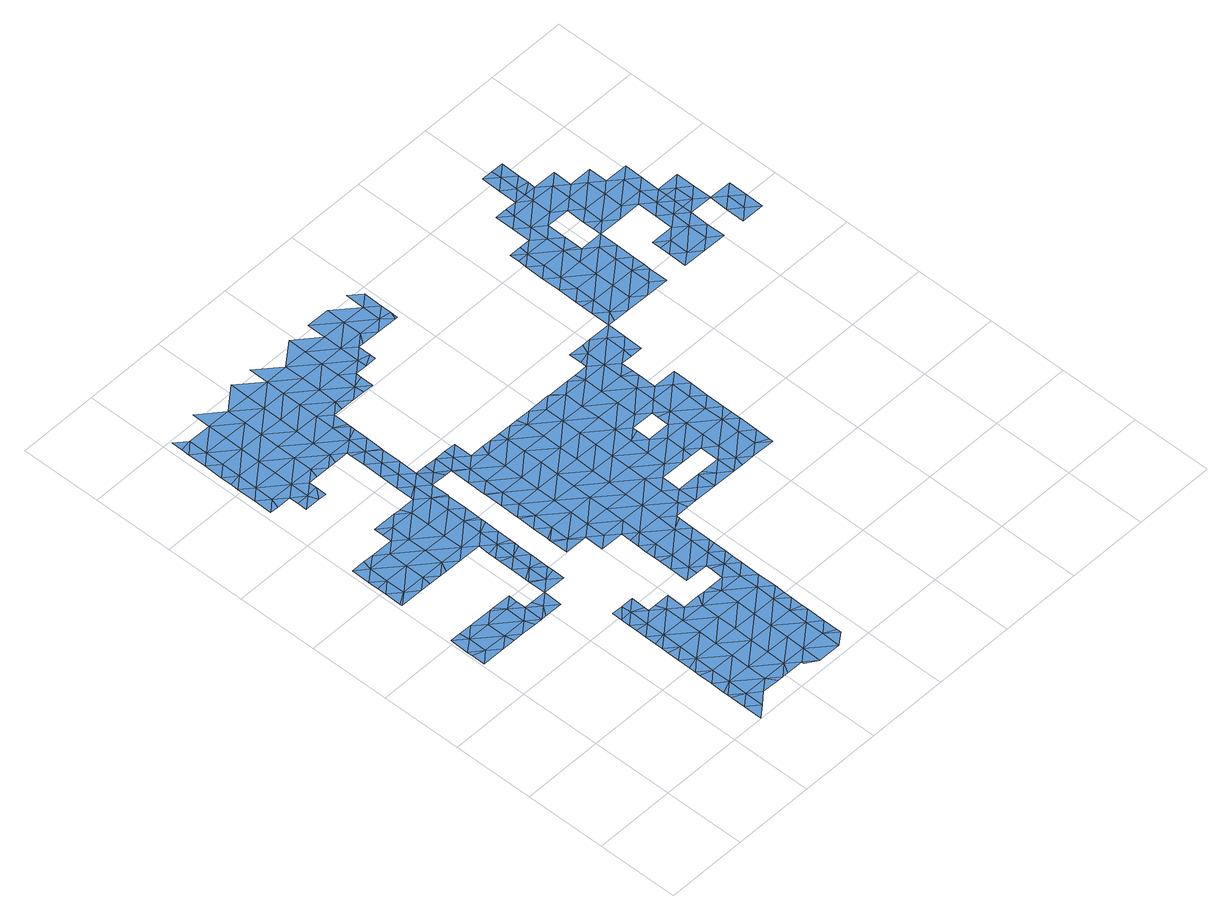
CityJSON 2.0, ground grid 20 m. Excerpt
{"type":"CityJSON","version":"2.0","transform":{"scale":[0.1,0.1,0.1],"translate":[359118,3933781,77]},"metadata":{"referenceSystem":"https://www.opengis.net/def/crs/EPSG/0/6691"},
"CityObjects":{
"waterbody1":{"type":"WaterBody","attributes":{"name":"9","class":"1140","function":"1","WaterBodyRiverFloodingRiskAttribute.description":"5","WaterBodyRiverFloodingRiskAttribute.rankOrg":"1","WaterBodyRiverFloodingRiskAttribute.adminType":"2","WaterBodyRiverFloodingRiskAttribute.scale":"L1"},"geometry":[{"type":"MultiSurface","lod":"1","boundaries":[[[0,1,2]],[[1,0,3]],[[4,0,2]],[[3,5,6]],[[3,0,5]],[[7,6,5]],[[8,7,9]],[[7,5,9]],[[4,10,0]],[[11,5,0]],[[12,8,9]],[[13,14,15]],[[11,9,5]],[[16,10,4]],[[11,0,10]],[[17,18,19]],[[17,15,18]],[[12,9,20]],[[15,14,18]],[[11,21,9]],[[22,23,24]],[[22,19,23]],[[9,21,20]],[[10,16,25]],[[19,18,23]],[[18,14,26]],[[24,27,28]],[[10,29,11]],[[24,23,27]],[[30,28,27]],[[29,10,25]],[[30,31,32]],[[18,33,23]],[[27,31,30]],[[32,31,34]],[[35,20,21]],[[36,29,25]],[[37,38,39]],[[29,40,11]],[[18,26,33]],[[41,42,34]],[[31,41,34]],[[33,43,23]],[[23,44,27]],[[21,11,40]],[[41,45,42]],[[46,33,26]],[[39,47,37]],[[48,35,21]],[[49,29,36]],[[50,51,45]],[[38,52,53]],[[27,44,31]],[[47,54,37]],[[51,50,55]],[[38,37,52]],[[50,45,41]],[[48,21,40]],[[56,57,55]],[[46,58,33]],[[23,43,44]],[[50,56,55]],[[59,53,60]],[[61,40,29]],[[44,62,31]],[[63,59,60]],[[53,52,60]],[[64,65,66]],[[67,52,37]],[[54,67,37]],[[68,57,56]],[[69,70,71]],[[69,35,70]],[[33,72,43]],[[65,64,54]],[[63,73,74]],[[41,75,50]],[[76,77,78]],[[72,33,58]],[[35,48,70]],[[79,48,40]],[[41,31,75]],[[29,49,61]],[[63,60,73]],[[80,81,82]],[[80,68,83]],[[64,66,84]],[[77,76,85]],[[64,67,54]],[[83,81,80]],[[68,56,83]],[[86,60,52]],[[85,87,88]],[[31,62,75]],[[89,56,50]],[[43,90,44]],[[76,87,85]],[[91,74,92]],[[58,93,72]],[[79,40,61]],[[74,73,92]],[[88,87,94]],[[95,83,56]],[[96,70,48]],[[78,97,76]],[[98,99,91]],[[100,52,67]],[[101,64,84]],[[102,73,60]],[[92,98,91]],[[71,70,103]],[[44,90,62]],[[61,49,104]],[[105,101,84]],[[43,72,106]],[[50,75,107]],[[94,108,109]],[[87,108,94]],[[93,110,72]],[[111,99,98]],[[86,52,100]],[[86,102,60]],[[102,92,73]],[[96,103,70]],[[67,64,112]],[[113,114,83]],[[48,79,115]],[[113,83,95]],[[89,50,107]],[[112,64,101]],[[76,116,87]],[[43,106,90]],[[117,116,76]],[[81,83,114]],[[118,109,108]],[[117,76,97]],[[95,56,89]],[[90,119,62]],[[96,48,115]],[[104,120,61]],[[121,79,61]],[[122,123,104]],[[116,124,87]],[[125,108,87]],[[126,100,67]],[[122,118,123]],[[123,118,108]],[[127,106,72]],[[92,128,98]],[[129,72,110]],[[95,89,130]],[[131,132,110]],[[96,133,103]],[[75,62,134]],[[125,87,124]],[[135,89,107]],[[67,112,136]],[[137,128,92]],[[129,127,72]],[[138,136,112]],[[100,126,86]],[[120,104,123]],[[107,75,134]],[[137,92,102]],[[139,90,106]],[[62,119,134]],[[140,108,125]],[[121,61,120]],[[141,130,89]],[[129,110,132]],[[123,108,142]],[[142,108,140]],[[135,141,89]],[[127,139,106]],[[142,143,123]],[[67,136,126]],[[115,79,144]],[[115,145,96]],[[146,119,90]],[[135,107,147]],[[144,79,121]],[[133,96,148]],[[144,145,115]],[[107,134,147]],[[138,149,136]],[[150,123,143]],[[120,123,150]],[[151,152,86]],[[139,146,90]],[[151,86,126]],[[132,153,129]],[[102,86,152]],[[154,155,120]],[[154,120,150]],[[96,145,148]],[[121,120,155]],[[152,156,102]],[[156,128,137]],[[157,147,134]],[[158,144,121]],[[159,127,129]],[[135,147,160]],[[161,136,149]],[[137,102,156]],[[121,155,162]],[[134,119,157]],[[126,136,161]],[[121,162,158]],[[163,148,164]],[[165,145,144]],[[127,159,139]],[[119,146,157]],[[166,163,164]],[[156,167,128]],[[129,153,168]],[[148,145,164]],[[160,147,169]],[[149,170,161]],[[171,172,166]],[[151,126,173]],[[144,158,165]],[[174,128,167]],[[175,176,177]],[[173,126,161]],[[178,176,179]],[[175,179,176]],[[151,180,152]],[[129,168,159]],[[171,166,164]],[[181,145,165]],[[145,182,164]],[[169,147,183]],[[139,184,146]],[[185,168,153]],[[147,157,183]],[[186,187,188]],[[171,189,172]],[[186,177,187]],[[161,170,190]],[[145,181,182]],[[187,177,176]],[[172,189,191]],[[183,192,169]],[[193,156,152]],[[194,139,159]],[[195,171,164]],[[151,173,180]],[[180,196,152]],[[182,195,164]],[[146,197,157]],[[178,198,176]],[[168,199,159]],[[200,168,185]],[[161,201,173]],[[202,188,187]],[[203,202,204]],[[197,183,157]],[[203,188,202]],[[156,193,167]],[[199,168,200]],[[201,161,190]],[[139,194,184]],[[205,189,171]],[[206,207,190]],[[207,191,189]],[[195,205,171]],[[206,191,207]],[[208,192,183]],[[209,198,210]],[[211,212,204]],[[199,213,159]],[[193,152,196]],[[159,213,194]],[[176,214,187]],[[215,216,217]],[[197,146,184]],[[211,204,202]],[[218,219,182]],[[216,220,217]],[[221,209,210]],[[222,223,215]],[[173,224,180]],[[225,207,189]],[[201,190,207]],[[195,182,219]],[[214,202,187]],[[217,222,215]],[[176,198,226]],[[227,208,183]],[[209,226,198]],[[228,229,212]],[[197,227,183]],[[230,184,194]],[[211,228,212]],[[223,222,231]],[[232,224,173]],[[225,189,205]],[[233,230,194]],[[234,235,167]],[[233,194,213]],[[236,196,180]],[[229,228,237]],[[195,219,238]],[[239,240,231]],[[173,201,232]],[[167,193,234]],[[241,211,202]],[[222,239,231]],[[217,220,242]],[[243,207,225]],[[207,244,201]],[[239,245,240]],[[176,226,214]],[[228,246,237]],[[247,219,218]],[[244,207,243]],[[237,246,248]],[[249,184,230]],[[250,251,245]],[[242,252,217]],[[197,184,253]],[[247,254,219]],[[196,255,193]],[[253,184,249]],[[227,256,208]],[[244,257,201]],[[221,258,209]],[[259,228,211]],[[209,258,226]],[[250,221,251]],[[217,260,222]],[[238,219,254]],[[261,227,197]],[[262,256,242]],[[236,180,224]],[[262,208,256]],[[250,245,239]],[[202,214,241]],[[232,201,263]],[[264,265,247]],[[264,248,265]],[[201,257,263]],[[256,252,242]],[[248,246,265]],[[197,253,261]],[[266,246,228]],[[250,258,221]],[[267,214,226]],[[232,268,224]],[[269,232,263]],[[222,270,239]],[[265,271,247]],[[258,272,226]],[[261,273,227]],[[211,241,259]],[[196,236,255]],[[234,274,235]],[[232,269,268]],[[270,250,239]],[[254,247,271]],[[272,267,226]],[[256,227,273]],[[267,241,214]],[[234,193,274]],[[217,252,260]],[[275,265,246]],[[276,236,224]],[[268,276,224]],[[228,259,266]],[[277,278,256]],[[279,254,271]],[[193,255,274]],[[277,256,273]],[[280,271,265]],[[252,256,278]],[[222,260,270]],[[281,259,241]],[[275,246,266]],[[270,282,250]],[[250,283,258]],[[284,260,252]],[[285,280,265]],[[275,285,265]],[[286,279,271]],[[287,252,278]],[[282,283,250]],[[283,272,258]],[[280,286,271]],[[288,281,241]],[[288,241,267]],[[268,289,276]],[[290,266,259]],[[252,287,284]],[[255,236,291]],[[284,292,260]],[[260,292,270]],[[255,293,274]],[[236,276,291]],[[294,267,272]],[[295,276,289]],[[281,290,259]],[[296,275,266]],[[283,294,272]],[[270,297,282]],[[274,298,299]],[[300,280,285]],[[301,270,292]],[[255,291,293]],[[302,288,267]],[[290,296,266]],[[303,291,276]],[[270,301,297]],[[294,302,267]],[[295,303,276]],[[275,304,285]],[[297,305,282]],[[274,293,298]],[[306,281,288]],[[296,304,275]],[[282,305,283]],[[300,285,307]],[[308,303,295]],[[306,288,302]],[[309,290,281]],[[310,305,297]],[[305,311,283]],[[283,312,294]],[[307,285,304]],[[291,303,313]],[[293,291,314]],[[315,309,281]],[[309,296,290]],[[294,312,302]],[[304,316,307]],[[315,281,306]],[[317,303,308]],[[314,291,313]],[[298,293,314]],[[318,305,310]],[[283,311,312]],[[296,319,304]],[[320,303,317]],[[312,321,302]],[[309,319,296]],[[318,322,305]],[[323,316,304]],[[313,303,324]],[[305,322,311]],[[324,303,320]],[[298,314,325]],[[306,302,326]],[[327,298,325]],[[328,323,304]],[[329,312,311]],[[322,329,311]],[[330,313,324]],[[302,321,326]],[[318,331,322]],[[314,313,330]],[[315,306,332]],[[304,319,328]],[[312,333,321]],[[306,326,332]],[[330,324,334]],[[318,335,331]],[[333,312,329]],[[325,314,336]],[[337,323,328]],[[309,315,338]],[[309,339,319]],[[336,314,330]],[[321,340,326]],[[315,332,338]],[[319,339,328]],[[322,331,341]],[[327,325,342]],[[343,344,334]],[[330,334,344]],[[341,331,335]],[[325,336,342]],[[337,328,345]],[[340,321,333]],[[330,346,336]],[[309,338,339]],[[333,329,347]],[[330,344,346]],[[328,348,345]],[[332,349,338]],[[326,340,350]],[[332,326,349]],[[346,351,336]],[[341,335,352]],[[328,339,348]],[[353,342,336]],[[341,352,354]],[[326,350,349]],[[338,355,339]],[[333,356,340]],[[351,353,336]],[[353,357,342]],[[358,351,346]],[[349,355,338]],[[352,335,359]],[[360,356,333]],[[333,347,360]],[[361,354,352]],[[362,345,348]],[[350,340,363]],[[364,348,339]],[[350,365,349]],[[347,366,360]],[[367,350,363]],[[368,364,339]],[[358,369,351]],[[352,359,361]],[[368,339,355]],[[363,340,356]],[[364,362,348]],[[350,367,365]],[[370,360,366]],[[371,357,353]],[[372,373,359]],[[374,355,349]],[[375,349,365]],[[361,359,373]],[[351,376,353]],[[377,363,356]],[[370,378,360]],[[374,368,355]],[[379,362,364]],[[380,371,353]],[[351,369,376]],[[370,361,381]],[[361,373,381]],[[372,382,373]],[[376,380,353]],[[383,379,364]],[[349,375,374]],[[384,377,356]],[[385,364,368]],[[356,360,384]],[[370,381,378]],[[369,386,376]],[[375,365,387]],[[388,385,368]],[[360,378,384]],[[388,368,374]],[[373,389,381]],[[385,383,364]],[[386,390,376]],[[373,382,391]],[[392,380,376]],[[387,393,375]],[[381,394,378]],[[395,387,396]],[[395,377,384]],[[396,377,395]],[[390,386,397]],[[394,384,378]],[[376,390,392]],[[393,398,375]],[[398,388,374]],[[373,391,389]],[[382,399,391]],[[380,400,401]],[[402,383,385]],[[374,375,398]],[[400,380,392]],[[393,387,395]],[[394,381,389]],[[403,395,384]],[[404,385,388]],[[405,389,391]],[[406,391,399]],[[405,391,406]],[[402,385,407]],[[384,394,403]],[[404,407,385]],[[388,398,408]],[[405,409,389]],[[410,398,393]],[[389,409,394]],[[411,412,395]],[[404,388,408]],[[412,410,393]],[[395,403,411]],[[393,395,412]],[[413,408,398]],[[414,415,394]],[[414,394,409]],[[416,417,407]],[[413,398,410]],[[403,394,415]],[[404,416,407]],[[416,418,417]],[[419,411,403]],[[415,419,403]],[[420,408,413]],[[404,408,421]],[[421,408,420]],[[422,412,411]],[[423,410,412]],[[418,416,424]],[[422,411,419]],[[421,425,404]],[[404,426,416]],[[425,426,404]],[[412,422,423]],[[424,416,427]],[[426,427,416]],[[421,428,425]],[[428,429,425]],[[430,426,425]],[[431,427,426]],[[425,429,430]],[[430,431,426]]]}]},
"waterbody2":{"type":"WaterBody","attributes":{"name":"9","class":"1140","function":"1","WaterBodyRiverFloodingRiskAttribute.description":"5","WaterBodyRiverFloodingRiskAttribute.rankOrg":"1","WaterBodyRiverFloodingRiskAttribute.adminType":"2","WaterBodyRiverFloodingRiskAttribute.scale":"L1"},"geometry":[{"type":"MultiSurface","lod":"1","boundaries":[[[432,433,434]],[[435,436,437]],[[437,436,438]],[[436,439,438]],[[435,440,441]],[[440,442,441]],[[442,443,441]],[[443,444,441]],[[443,445,444]],[[436,446,439]],[[447,433,448]],[[444,449,447]],[[433,450,434]],[[439,446,451]],[[433,452,448]],[[434,78,432]],[[450,453,434]],[[450,433,447]],[[446,444,447]],[[451,448,454]],[[454,448,455]],[[452,455,448]],[[456,78,434]],[[453,456,434]],[[457,447,449]],[[457,450,447]],[[446,447,448]],[[446,448,451]],[[436,435,441]],[[436,441,444]],[[436,444,446]],[[445,449,444]]]}]},
"waterbody3":{"type":"WaterBody","attributes":{"name":"9","class":"1140","function":"1","WaterBodyRiverFloodingRiskAttribute.description":"5","WaterBodyRiverFloodingRiskAttribute.rankOrg":"1","WaterBodyRiverFloodingRiskAttribute.adminType":"2","WaterBodyRiverFloodingRiskAttribute.scale":"L1"},"geometry":[{"type":"MultiSurface","lod":"1","boundaries":[[[458,459,460]],[[461,462,458]],[[463,464,465]],[[466,465,467]],[[461,468,462]],[[469,463,470]],[[471,472,473]],[[472,471,431]],[[474,431,471]],[[475,474,471]],[[475,476,474]],[[476,475,477]],[[458,462,478]],[[478,479,458]],[[479,478,477]],[[475,479,477]],[[479,475,459]],[[459,475,480]],[[481,459,480]],[[481,480,482]],[[481,482,483]],[[484,485,486]],[[486,485,487]],[[488,482,489]],[[489,490,488]],[[480,471,489]],[[489,471,473]],[[489,473,490]],[[488,490,491]],[[488,491,492]],[[488,492,482]],[[482,493,483]],[[493,482,492]],[[494,495,496]],[[497,498,499]],[[498,500,499]],[[501,502,500]],[[503,499,504]],[[504,499,505]],[[502,499,500]],[[499,502,505]],[[506,501,507]],[[507,501,500]],[[500,508,507]],[[494,496,508]],[[494,508,500]],[[494,500,498]],[[494,498,509]],[[494,509,495]],[[510,481,483]],[[481,510,511]],[[512,511,513]],[[513,511,510]],[[514,513,484]],[[514,484,515]],[[516,517,518]],[[518,517,519]],[[518,519,520]],[[520,519,521]],[[522,523,520]],[[523,524,520]],[[525,524,523]],[[526,524,525]],[[524,526,527]],[[524,527,528]],[[528,527,529]],[[528,529,464]],[[528,464,530]],[[530,464,469]],[[469,464,463]],[[470,463,512]],[[512,463,460]],[[460,463,458]],[[458,463,461]],[[465,461,463]],[[468,461,465]],[[466,468,465]],[[530,516,518]],[[518,528,530]],[[484,486,531]],[[532,519,517]],[[506,507,533]],[[487,497,503]],[[487,503,534]],[[503,535,534]],[[536,535,503]],[[508,533,507]],[[458,479,459]],[[480,475,471]],[[482,480,489]],[[511,459,481]],[[529,465,464]],[[465,537,467]],[[537,465,529]],[[511,460,459]],[[513,485,484]],[[520,528,518]],[[521,519,538]],[[535,539,534]],[[536,503,504]],[[503,497,499]],[[486,487,534]],[[531,540,484]],[[541,531,542]],[[543,541,544]],[[543,531,541]],[[520,521,522]],[[520,524,528]],[[512,460,511]],[[543,540,531]],[[543,517,540]],[[543,532,517]],[[519,532,538]],[[544,532,543]],[[541,542,545]],[[542,539,545]],[[542,534,539]],[[542,486,534]],[[531,486,542]],[[540,515,484]],[[516,515,540]],[[540,517,516]],[[533,508,546]],[[496,546,508]]]}]},
"waterbody4":{"type":"WaterBody","attributes":{"name":"9","class":"1140","function":"1","WaterBodyRiverFloodingRiskAttribute.description":"5","WaterBodyRiverFloodingRiskAttribute.rankOrg":"2","WaterBodyRiverFloodingRiskAttribute.adminType":"2","WaterBodyRiverFloodingRiskAttribute.scale":"L1"},"geometry":[{"type":"MultiSurface","lod":"1","boundaries":[[[547,523,548]],[[547,549,550]],[[549,551,550]],[[549,552,551]],[[552,549,553]],[[522,554,548]],[[554,522,521]],[[548,523,522]],[[554,553,548]],[[549,547,548]],[[553,549,548]]]}]},
"waterbody5":{"type":"WaterBody","attributes":{"name":"9","class":"1140","function":"1","WaterBodyRiverFloodingRiskAttribute.description":"5","WaterBodyRiverFloodingRiskAttribute.rankOrg":"2","WaterBodyRiverFloodingRiskAttribute.adminType":"2","WaterBodyRiverFloodingRiskAttribute.scale":"L1"},"geometry":[{"type":"MultiSurface","lod":"1","boundaries":[[[555,556,557]],[[557,558,559]],[[558,557,556]],[[556,504,558]],[[502,559,558]],[[505,502,558]],[[535,556,555]],[[535,536,556]],[[536,504,556]],[[504,505,558]]]}]},
"waterbody6":{"type":"WaterBody","attributes":{"name":"9","class":"1140","function":"1","WaterBodyRiverFloodingRiskAttribute.description":"5","WaterBodyRiverFloodingRiskAttribute.rankOrg":"1","WaterBodyRiverFloodingRiskAttribute.adminType":"2","WaterBodyRiverFloodingRiskAttribute.scale":"L1"},"geometry":[{"type":"MultiSurface","lod":"1","boundaries":[[[560,561,562]],[[563,561,564]],[[565,564,566]],[[566,564,560]],[[562,559,560]],[[565,563,564]],[[561,560,564]],[[559,566,560]]]}]}
},
"vertices":[
[37,768,10],[8,750,10],[8,745,10],[9,792,10],[65,745,10],[37,814,10],[9,812,10],[9,838,10],[10,884,10],[38,861,10],[93,767,10],[94,813,10],[43,884,10],[280,2,6],[308,24,6],[280,48,6],[90,744,10],[281,84,6],[309,70,6],[281,94,6],[67,883,10],[95,860,10],[281,105,6],[310,117,6],[282,140,6],[121,744,10],[337,47,6],[310,163,6],[282,173,6],[150,766,10],[283,186,6],[311,209,6],[283,201,6],[366,70,6],[283,233,6],[123,882,10],[138,743,10],[42,1138,10],[15,1161,10],[14,1115,10],[151,813,10],[312,255,6],[284,262,6],[366,116,6],[367,162,6],[284,279,6],[380,46,6],[34,1115,10],[151,859,10],[178,743,10],[313,302,6],[284,297,6],[43,1184,10],[15,1208,10],[70,1114,10],[285,325,6],[313,348,6],[285,351,6],[394,46,6],[16,1227,10],[44,1230,10],[207,765,10],[368,208,6],[16,1254,10],[98,1091,10],[70,1091,10],[70,1068,10],[99,1137,10],[285,371,6],[124,906,10],[152,905,10],[124,929,10],[422,69,6],[45,1277,10],[17,1300,10],[369,254,6],[260,580,9],[232,598,9],[232,557,9],[207,812,10],[286,393,6],[312,417,6],[286,418,6],[314,394,6],[107,1068,10],[232,603,9],[101,1229,10],[261,626,9],[233,610,9],[370,347,6],[424,161,6],[17,1346,10],[45,1323,10],[409,46,6],[233,649,9],[342,370,6],[209,904,10],[288,556,9],[46,1369,10],[18,1365,10],[100,1183,10],[127,1094,10],[101,1276,10],[181,928,10],[235,742,10],[126,1067,10],[423,115,6],[369,301,6],[262,672,9],[234,682,9],[450,45,6],[18,1393,10],[127,1113,10],[342,382,6],[343,417,6],[208,858,10],[289,602,9],[289,587,9],[234,696,9],[425,207,6],[263,765,10],[264,811,10],[234,714,9],[263,718,9],[289,618,9],[290,649,9],[157,1182,10],[480,114,6],[103,1368,10],[479,68,6],[362,370,6],[450,39,6],[478,22,6],[199,927,10],[425,254,6],[398,323,6],[156,1136,10],[102,1322,10],[150,1113,10],[480,160,6],[290,682,9],[399,370,6],[291,695,9],[291,707,9],[265,857,10],[265,903,10],[481,206,6],[426,300,6],[238,927,10],[184,1113,10],[291,741,9],[157,1229,10],[158,1275,10],[535,21,6],[292,778,10],[292,787,10],[159,1321,10],[482,253,6],[293,833,10],[536,113,6],[440,323,6],[212,1135,10],[292,795,10],[238,933,10],[266,949,10],[293,880,10],[238,973,10],[159,1367,10],[536,67,6],[455,322,6],[204,1112,10],[267,996,10],[239,1019,10],[213,1181,10],[104,1414,10],[346,642,7],[374,624,7],[346,648,7],[393,601,7],[346,601,7],[214,1228,10],[294,884,10],[294,926,9],[483,299,6],[538,206,6],[564,43,6],[347,655,7],[375,670,7],[347,694,7],[268,1042,10],[240,1112,10],[240,1065,10],[473,322,6],[215,1320,10],[537,159,6],[295,972,9],[215,1274,10],[539,252,6],[402,601,7],[564,90,6],[564,54,6],[269,1134,10],[376,717,7],[348,734,7],[348,740,7],[296,1018,10],[240,1101,10],[268,1088,10],[511,322,6],[430,577,7],[402,554,7],[377,763,7],[349,786,7],[565,136,6],[432,669,7],[456,415,6],[455,369,6],[484,391,6],[333,925,8],[323,949,7],[484,368,6],[458,553,7],[485,438,6],[457,445,6],[271,1227,10],[296,1065,10],[431,623,7],[539,298,6],[377,809,7],[349,828,7],[566,182,6],[457,461,6],[270,1181,10],[565,150,6],[216,1366,10],[217,1413,10],[271,1273,10],[349,833,7],[322,972,8],[486,484,6],[457,482,6],[433,716,7],[512,368,6],[296,1069,10],[297,1111,10],[458,507,6],[378,855,7],[351,925,7],[350,879,7],[566,201,6],[486,530,7],[458,527,7],[541,390,6],[567,228,6],[352,971,7],[272,1319,10],[540,344,6],[298,1145,10],[487,576,7],[433,762,7],[542,437,6],[567,274,6],[512,356,6],[298,1157,10],[351,922,7],[379,901,7],[434,808,7],[488,669,7],[299,1203,10],[298,1165,10],[542,483,6],[380,948,7],[488,622,7],[568,321,6],[273,1365,10],[435,854,7],[327,1226,10],[568,348,6],[569,367,6],[380,971,7],[408,924,7],[490,761,7],[543,529,7],[544,575,7],[569,413,6],[435,901,7],[408,970,7],[569,398,6],[489,715,7],[321,1203,10],[491,807,7],[328,1272,10],[570,459,6],[329,1318,10],[544,621,7],[355,1202,10],[491,853,7],[571,505,6],[329,1365,10],[273,1412,10],[443,924,7],[571,496,6],[545,668,7],[384,1225,10],[492,900,7],[600,528,7],[546,714,7],[464,923,7],[386,1202,10],[547,806,7],[604,505,7],[600,574,7],[601,621,7],[385,1271,10],[385,1317,10],[547,760,7],[491,923,7],[412,1201,10],[628,505,7],[548,853,7],[412,1233,10],[602,667,7],[628,551,7],[521,922,7],[413,1248,10],[386,1364,10],[603,713,7],[387,1410,10],[549,899,7],[629,597,7],[441,1270,10],[656,527,7],[603,759,7],[658,620,7],[442,1247,10],[684,504,7],[442,1317,10],[542,922,7],[604,805,7],[605,852,7],[658,666,7],[685,550,7],[443,1363,10],[469,1247,10],[469,1261,10],[577,921,7],[470,1293,10],[686,596,7],[605,898,7],[660,758,7],[659,712,7],[499,1316,10],[713,526,7],[499,1362,10],[696,550,7],[661,805,7],[715,665,7],[443,1409,10],[482,1293,10],[741,503,7],[714,619,7],[742,549,7],[634,921,7],[687,689,7],[662,897,7],[688,735,7],[713,596,7],[688,723,7],[661,851,7],[527,1292,10],[742,595,7],[500,1408,10],[764,502,7],[770,525,7],[717,804,7],[717,757,7],[555,1315,10],[744,688,7],[771,618,7],[640,920,7],[556,1361,10],[770,572,7],[798,502,7],[691,920,7],[772,664,7],[719,896,7],[577,1291,10],[745,734,7],[718,850,7],[827,571,7],[584,1310,10],[826,525,7],[584,1337,10],[773,757,7],[828,617,7],[773,710,7],[744,718,7],[583,1291,10],[774,803,7],[854,501,7],[585,1384,10],[557,1407,10],[714,919,7],[828,663,7],[775,895,7],[855,547,7],[854,510,7],[747,919,7],[775,849,7],[856,593,7],[802,779,7],[829,709,7],[830,756,7],[803,825,7],[856,618,7],[856,640,7],[776,941,7],[748,934,7],[748,965,7],[857,686,7],[803,841,7],[803,872,7],[858,732,7],[859,778,7],[785,964,7],[832,894,7],[833,941,7],[805,964,7],[830,871,7],[860,871,7],[861,917,7],[862,963,7],
[195,558,9],[175,558,9],[203,534,9],[5,561,9],[34,583,9],[6,607,9],[31,606,9],[62,606,9],[5,547,9],[33,537,9],[4,514,9],[61,514,9],[90,536,9],[93,513,9],[90,582,9],[146,535,9],[147,582,9],[118,513,9],[174,512,9],[119,605,9],[175,582,9],[186,512,9],[130,605,9],[176,604,9],[231,511,9],[155,512,9],
[892,1124,7],[948,1077,7],[949,1124,7],[893,1171,7],[864,1148,7],[950,1170,7],[951,1216,7],[894,1217,7],[866,1217,7],[866,1240,7],[865,1194,7],[979,1192,7],[978,1155,7],[890,986,7],[880,963,7],[918,962,7],[862,1009,7],[891,1032,7],[863,1037,7],[863,1056,7],[864,1102,7],[892,1078,7],[948,1031,7],[1005,1076,7],[1004,1030,7],[1033,1053,7],[1063,1168,7],[1091,1144,7],[1120,1167,7],[1148,1144,7],[1004,984,7],[947,985,7],[975,961,7],[1032,960,7],[1032,1007,7],[1033,1023,7],[1118,1028,7],[1089,1029,7],[1089,1006,7],[1147,1097,7],[1146,1051,7],[1175,1074,7],[1174,1028,7],[1202,1004,7],[1203,1050,7],[1176,1120,7],[1204,1096,7],[1203,1073,7],[1202,958,7],[1174,981,7],[1117,982,7],[1090,1052,7],[1034,1099,7],[1006,1123,7],[978,1146,7],[1034,1145,7],[1035,1165,7],[1035,1192,7],[1036,1238,7],[1065,1260,7],[1008,1261,7],[1065,1307,7],[1009,1308,7],[1037,1330,7],[1009,1331,7],[981,1331,7],[952,1308,7],[953,1332,7],[924,1332,7],[923,1286,7],[951,1262,7],[923,1240,7],[979,1239,7],[1121,1213,7],[1093,1283,7],[1145,959,7],[1176,1166,7],[1204,1143,7],[1204,1120,7],[896,1240,7],[1094,1329,7],[1205,1189,7],[1064,1214,7],[1149,1236,7],[1177,1212,7],[1121,1260,7],[1150,1282,7],[1206,1235,7],[1088,960,7],
[981,1377,7],[1009,1354,7],[1010,1400,7],[982,1424,8],[1008,1423,8],[1039,1423,7],[1038,1376,7],[1038,1350,7],
[1261,1142,7],[1232,1119,7],[1260,1096,7],[1232,1073,7],[1260,1049,7],
[1288,1026,7],[1316,1002,7],[1316,1048,7],[1315,956,7],[1287,980,7],[1258,957,7],[1259,1003,7]
]}
